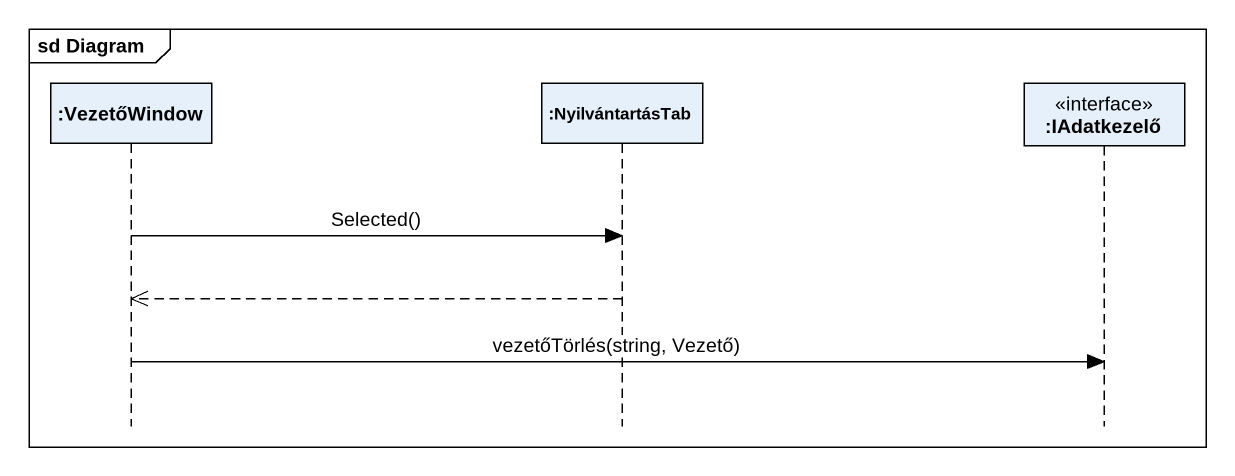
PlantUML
@startuml
mainframe sd Diagram
hide footbox
participant ":VezetőWindow" as VezetőWindow
participant ":NyilvántartásTab" as NyilvántartásTab
participant ":IAdatkezelő" as IAdatkezelő <<interface>>

VezetőWindow -> NyilvántartásTab : Selected()
NyilvántartásTab -->> VezetőWindow
VezetőWindow -> IAdatkezelő : vezetőTörlés(string, Vezető)
@enduml
